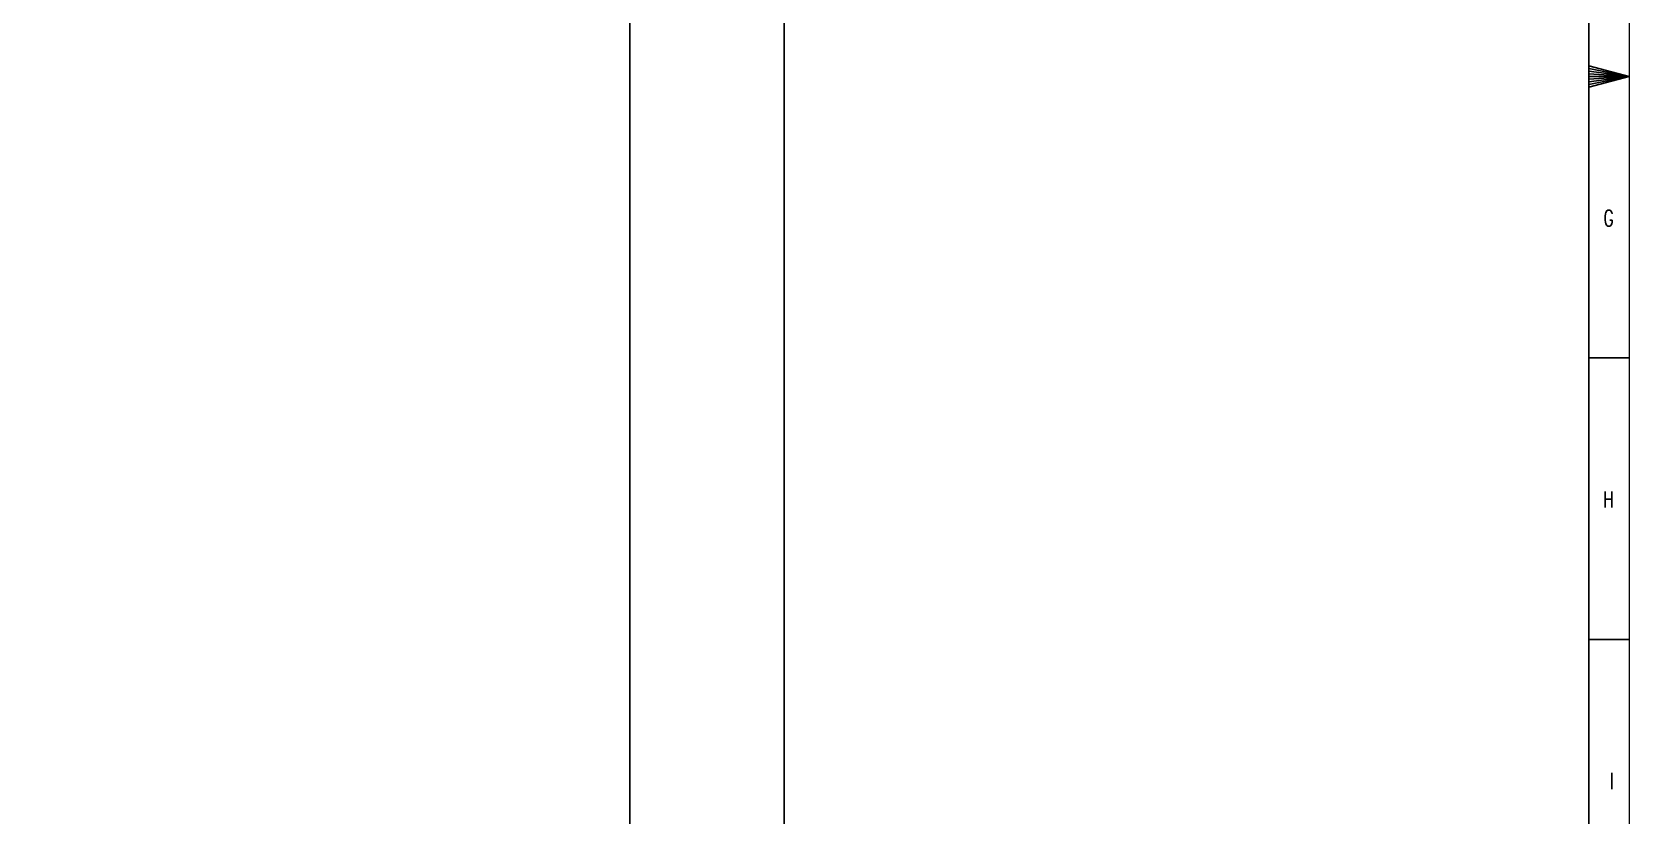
# Model space of a CAD drawing. Header units: millimetres. Extents: x -10011772 to -8149599, y 2847708 to 3434448.
# Drawn here: x -9459239 to -9181954, y 3012771 to 3148817 of the extents above; entities that cross this region are included whole.
import ezdxf

# ---------------------------------------------------------------- set-up
doc = ezdxf.new("R2010")
doc.units = ezdxf.units.MM
doc.layers.add('TEG BORDER', color=7, linetype='Continuous')
doc.layers.add('总平面底图', color=9, linetype='Continuous')
doc.styles.add('TEG BORDER', font='txt_qlt.shx', dxfattribs={"width": 0.7, "bigfont": 'hztxt.shx'})

# ---------------------------------------------------------------- blocks, each defined once
blk = doc.blocks.new('252 BORDER A2')
for p, q in [((589, 210), (594, 210)), ((592.75, 210), (590.25, 210)), ((594, 175), (589, 175)), ((594, 140), (589, 140))]:
    blk.add_line(p, q)
at = {"color": 5, "lineweight": 15}
blk.add_lwpolyline([(0, 420), (594, 420), (594, 0), (0, 0)], close=True, dxfattribs=at)
blk.add_lwpolyline([(5, 415), (589, 415), (589, 5), (5, 5)], close=True)
blk.add_lwpolyline([(594, 210), (589, 211.34), (589, 208.66), (594, 210), (589, 211), (589, 210.67), (594, 210), (589, 210.33), (589, 209.67), (594, 210), (589, 209.33), (589, 209), (594, 210)])
at = {"layer": 'TEG BORDER'}
blk.add_line((489, 116), (489, 415), dxfattribs=at)
at = {"char_height": 2, "width": 2, "attachment_point": 3, "style": 'TEG BORDER'}
for s, insert in [('G', (592.09, 193.39)), ('H', (592.09, 158.39)), ('I', (592.09, 123.39))]:
    blk.add_mtext(s, dxfattribs=dict(at, insert=insert))
blk = doc.blocks.new('总平面底图 爆炸危险区 LOCATION I')
at = {"layer": '总平面底图'}
blk.add_lwpolyline([(0, 0), (297000, 0), (297000, 210000), (0, 210000)], close=True, dxfattribs=at)

msp = doc.modelspace()

# ---------------------------------------------------------------- block references
at = {"color": 9, "xscale": 1397, "yscale": 1397, "zscale": 1397}
msp.add_blockref('252 BORDER A2', (-10011772, 2847708), dxfattribs=at)
at = {"layer": '总平面底图', "xscale": 2, "yscale": 2, "zscale": 2}
msp.add_blockref('总平面底图 爆炸危险区 LOCATION I', (-9949454, 2927448), dxfattribs=at)

doc.saveas('drawing.dxf')
